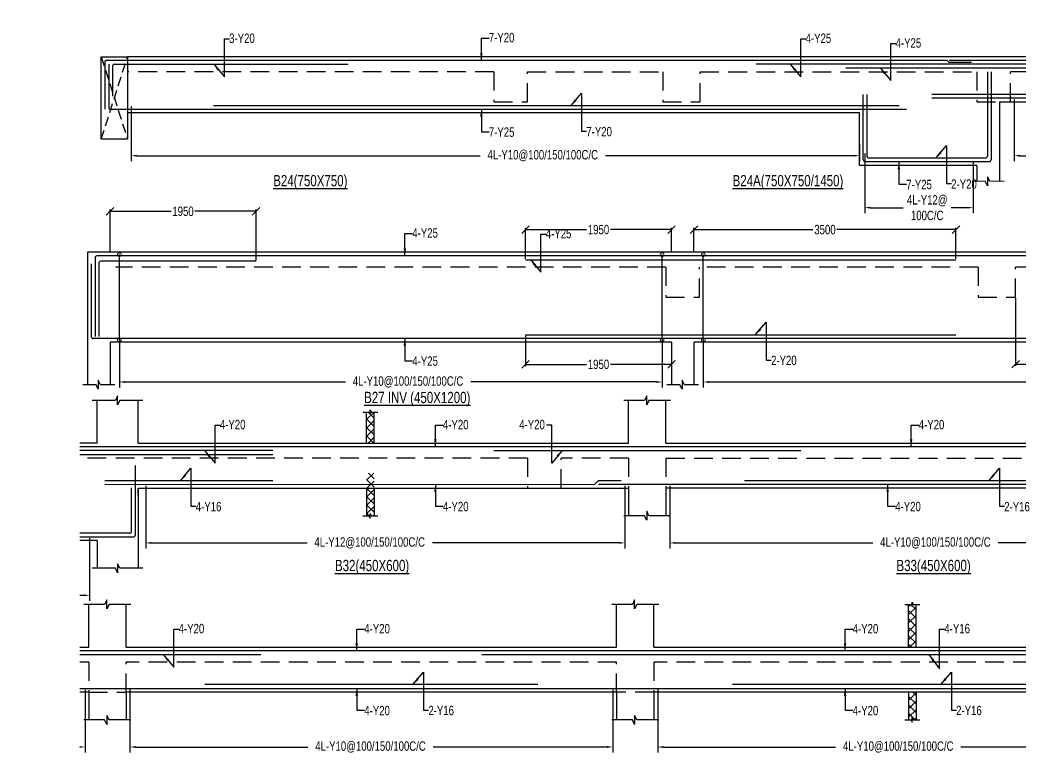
# Model space of a CAD drawing. Header units: millimetres. Extents: x 31347440 to 31744305, y -21457036 to -21063618.
# Drawn here: x 31643646 to 31657017, y -21137578 to -21127721 of the extents above; entities that cross this region are included whole.
import ezdxf

# ---------------------------------------------------------------- set-up
doc = ezdxf.new("R2010")
doc.units = ezdxf.units.MM
doc.header["$LTSCALE"] = 1000
doc.header["$MEASUREMENT"] = 0
doc.set_wipeout_variables(frame=1)
doc.header["$PDMODE"] = 3
for name, pattern in [('CONTINOUS', [0]), ('CONTINU', [0]), ('HIDDEN', [0.375, 0.25, -0.125])]:
    doc.linetypes.add(name, pattern=pattern)
for name, color, linetype in [('-S-ARROW', 253, 'Continuous'), ('-S-MISC', 8, 'Continuous'), ('-S-STIRUP', 11, 'Continuous'), ('-STR-BEAM', 7, 'CONTINU'), ('-STR-COLUMN', 5, 'HIDDEN'), ('-STR-REINF', 3, 'Continuous'), ('-STR-RF-DIM', 8, 'CONTINOUS'), ('-STR-TEXT', 6, 'Continuous'), ('S-BEAM', 7, 'Continuous'), ('S-COL HATCH', 9, 'Continuous'), ('SEC TEXT', 9, 'Continuous'), ('SLAB LINE', 254, 'HIDDEN')]:
    doc.layers.add(name, color=color, linetype=linetype)
doc.styles.add('BEAM-LS', font='romans.shx', dxfattribs={"width": 0.8})
doc.styles.add('SOBHA', font='swisscl.ttf')
doc.styles.add('sobha.sed', font='swisscl.ttf')
doc.dimstyles.new('S-50', dxfattribs={"dimscale": 50, "dimtxt": 2.5, "dimasz": 2, "dimexe": 0.5, "dimexo": 0.25, "dimgap": 0.25, "dimtad": 0, "dimdec": 0, "dimrnd": 0.0005, "dimzin": 0, "dimdsep": 46, "dimtxsty": 'sobha.sed', "dimblk": 'OBLIQUE', "dimcen": 0.09, "dimclrd": 8, "dimclre": 8, "dimclrt": 6, "dimadec": 0, "dimazin": 0, "dimtfac": 1, "dimtdec": 0, "dimtofl": 0, "dimtmove": 2, "dimatfit": 3, "dimfxl": 0.18, "dimtolj": 1, "dimtzin": 0, "dimlwd": -1, "dimlwe": -1, "dimarcsym": 0})
doc.dimstyles.new('S-DIM50', dxfattribs={"dimscale": 50, "dimtxt": 2.5, "dimasz": 1.5, "dimexe": 1.5, "dimexo": 1, "dimgap": 0.5, "dimtad": 0, "dimdec": 0, "dimzin": 0, "dimdsep": 46, "dimtxsty": 'SOBHA', "dimcen": 0.09, "dimclrd": 256, "dimclre": 256, "dimclrt": 6, "dimadec": 5, "dimazin": 0, "dimtfac": 1, "dimtdec": 0, "dimtofl": 0, "dimtmove": 0, "dimatfit": 3, "dimfxl": 0.18, "dimtolj": 1, "dimtzin": 0, "dimlwd": -1, "dimlwe": -1, "dimarcsym": 0})
doc.dimstyles.new('STIRUP', dxfattribs={"dimscale": 50, "dimtxt": 2.5, "dimasz": 2.2, "dimexe": 0, "dimexo": 0, "dimgap": 0.5, "dimtad": 0, "dimdec": 0, "dimzin": 0, "dimdsep": 46, "dimtxsty": 'BEAM-LS', "dimblk": 'DOTSMALL', "dimcen": 0.09, "dimclrd": 256, "dimclre": 256, "dimclrt": 256, "dimadec": 5, "dimazin": 0, "dimtfac": 1, "dimtdec": 0, "dimtofl": 0, "dimtmove": 0, "dimatfit": 3, "dimldrblk": 'DOTSMALL', "dimfxl": 0, "dimfxlon": 1, "dimtolj": 1, "dimtzin": 0, "dimlwd": -1, "dimlwe": -1, "dimarcsym": 0})

# ---------------------------------------------------------------- blocks, each defined once
blk = doc.blocks.new('*D408')
at = {"layer": '-STR-RF-DIM', "transparency": 16777216}
for p, q in [((31658042, -21134869), (31658042, -21135602)), ((31667771, -21135370), (31667771, -21135602)), ((31658117, -21135527), (31662703, -21135527)), ((31667696, -21135527), (31664376, -21135527))]:
    blk.add_line(p, q, dxfattribs=at)
for points in [[(31658117, -21135515), (31658117, -21135540), (31658042, -21135527)], [(31667696, -21135515), (31667696, -21135540), (31667771, -21135527)]]:
    blk.add_solid(points, dxfattribs=at)
at = {"layer": 'Defpoints', "color": 0, "transparency": 16777216}
for p in [(31658042, -21134869, 178587), (31667771, -21135370, 0), (31667771, -21135527)]:
    blk.add_point(p, dxfattribs=at)
at = {"layer": '-STR-RF-DIM', "color": 6, "transparency": 16777216, "insert": (31663540, -21135527), "char_height": 125, "attachment_point": 5, "style": 'SOBHA'}
blk.add_mtext('\\A1;4L-Y10@100/150/100C/C', dxfattribs=at)
blk = doc.blocks.new('*D409')
at = {"layer": '-STR-RF-DIM', "transparency": 16777216}
for p, q in [((31669839, -21134776), (31669839, -21135602)), ((31677014, -21134776), (31677014, -21135602)), ((31669914, -21135527), (31672529, -21135527)), ((31676939, -21135527), (31674203, -21135527))]:
    blk.add_line(p, q, dxfattribs=at)
for points in [[(31669914, -21135515), (31669914, -21135540), (31669839, -21135527)], [(31676939, -21135515), (31676939, -21135540), (31677014, -21135527)]]:
    blk.add_solid(points, dxfattribs=at)
at = {"layer": 'Defpoints', "color": 0, "transparency": 16777216}
for p in [(31669839, -21134776, 0), (31677014, -21134776, 0), (31677014, -21135527)]:
    blk.add_point(p, dxfattribs=at)
at = {"layer": '-STR-RF-DIM', "color": 6, "transparency": 16777216, "insert": (31673366, -21135527), "char_height": 125, "attachment_point": 5, "style": 'SOBHA'}
blk.add_mtext('\\A1;4L-Y12@100/150/100C/C', dxfattribs=at)
blk = doc.blocks.new('_OBLIQUE')
at = {"color": 0, "linetype": 'ByBlock'}
blk.add_line((-0.5, -0.5), (0.5, 0.5), dxfattribs=at)
blk = doc.blocks.new('*D430')
at = {"layer": '-STR-RF-DIM', "transparency": 16777216}
for p, q in [((31667840, -21135496), (31667840, -21136297)), ((31669289, -21135607), (31669289, -21136297)), ((31667915, -21136222), (31668353, -21136222)), ((31669214, -21136222), (31668996, -21136222))]:
    blk.add_line(p, q, dxfattribs=at)
for points in [[(31667915, -21136209), (31667915, -21136234), (31667840, -21136222)], [(31669214, -21136209), (31669214, -21136234), (31669289, -21136222)]]:
    blk.add_solid(points, dxfattribs=at)
at = {"layer": 'Defpoints', "color": 0, "transparency": 16777216}
for p in [(31667840, -21135496, 0), (31669289, -21135607, 0), (31669289, -21136222)]:
    blk.add_point(p, dxfattribs=at)
at = {"layer": '-STR-RF-DIM', "color": 6, "transparency": 16777216, "insert": (31668675, -21136222), "char_height": 125, "attachment_point": 5, "style": 'SOBHA'}
blk.add_mtext('\\A1;4L-Y12@\\P100C/C', dxfattribs=at)
blk = doc.blocks.new('*D452')
at = {"layer": '-STR-RF-DIM', "transparency": 16777216}
for p, q in [((31709133, -21128278), (31709133, -21129117)), ((31715533, -21128278), (31715533, -21129117)), ((31709208, -21129042), (31711288, -21129042)), ((31715458, -21129042), (31712962, -21129042))]:
    blk.add_line(p, q, dxfattribs=at)
for points in [[(31709208, -21129029), (31709208, -21129054), (31709133, -21129042)], [(31715458, -21129029), (31715458, -21129054), (31715533, -21129042)]]:
    blk.add_solid(points, dxfattribs=at)
at = {"layer": 'Defpoints', "color": 0, "transparency": 16777216}
for p in [(31709133, -21128278, 0), (31715533, -21128278, 0), (31715533, -21129042)]:
    blk.add_point(p, dxfattribs=at)
at = {"layer": '-STR-RF-DIM', "color": 6, "transparency": 16777216, "insert": (31712125, -21129042), "char_height": 125, "attachment_point": 5, "style": 'SOBHA'}
blk.add_mtext('\\A1;4L-Y12@100/150/100C/C', dxfattribs=at)
blk = doc.blocks.new('*D453')
at = {"layer": '-STR-RF-DIM', "transparency": 16777216}
for p, q in [((31716133, -21128278), (31716133, -21129117)), ((31722583, -21128278), (31722583, -21129117)), ((31716208, -21129042), (31718845, -21129042)), ((31722508, -21129042), (31720519, -21129042))]:
    blk.add_line(p, q, dxfattribs=at)
for points in [[(31716208, -21129029), (31716208, -21129054), (31716133, -21129042)], [(31722508, -21129029), (31722508, -21129054), (31722583, -21129042)]]:
    blk.add_solid(points, dxfattribs=at)
at = {"layer": 'Defpoints', "color": 0, "transparency": 16777216}
for p in [(31716133, -21128278, 0), (31722583, -21128278, 0), (31716133, -21129042)]:
    blk.add_point(p, dxfattribs=at)
at = {"layer": '-STR-RF-DIM', "color": 6, "transparency": 16777216, "insert": (31719682, -21129042), "char_height": 125, "attachment_point": 5, "style": 'SOBHA'}
blk.add_mtext('\\A1;4L-Y10@100/150/100C/C', dxfattribs=at)
blk = doc.blocks.new('*D456')
at = {"layer": '-STR-RF-DIM', "transparency": 16777216}
for p, q in [((31733234, -21128275), (31733234, -21129117)), ((31736183, -21128278), (31736183, -21129117)), ((31733309, -21129042), (31734193, -21129042)), ((31736108, -21129042), (31735223, -21129042))]:
    blk.add_line(p, q, dxfattribs=at)
for points in [[(31733309, -21129029), (31733309, -21129054), (31733234, -21129042)], [(31736108, -21129029), (31736108, -21129054), (31736183, -21129042)]]:
    blk.add_solid(points, dxfattribs=at)
at = {"layer": 'Defpoints', "color": 0, "transparency": 16777216}
for p in [(31733234, -21128275, 0), (31736183, -21128278, 0), (31736183, -21129042)]:
    blk.add_point(p, dxfattribs=at)
at = {"layer": '-STR-RF-DIM', "color": 6, "transparency": 16777216, "insert": (31734708, -21129042), "char_height": 125, "attachment_point": 5, "style": 'SOBHA'}
blk.add_mtext('\\A1;4L-Y8@100C/C', dxfattribs=at)
blk = doc.blocks.new('*D457')
at = {"layer": '-STR-RF-DIM', "transparency": 16777216}
for p, q in [((31736784, -21128275), (31736784, -21129117)), ((31743233, -21128278), (31743233, -21129117)), ((31736859, -21129042), (31739160, -21129042)), ((31743158, -21129042), (31740833, -21129042))]:
    blk.add_line(p, q, dxfattribs=at)
for points in [[(31736859, -21129029), (31736859, -21129054), (31736784, -21129042)], [(31743158, -21129029), (31743158, -21129054), (31743233, -21129042)]]:
    blk.add_solid(points, dxfattribs=at)
at = {"layer": 'Defpoints', "color": 0, "transparency": 16777216}
for p in [(31736784, -21128275, 0), (31743233, -21128278, 0), (31743233, -21129042)]:
    blk.add_point(p, dxfattribs=at)
at = {"layer": '-STR-RF-DIM', "color": 6, "transparency": 16777216, "insert": (31739997, -21129042), "char_height": 125, "attachment_point": 5, "style": 'SOBHA'}
blk.add_mtext('\\A1;4L-Y10@100/150/100C/C', dxfattribs=at)
blk = doc.blocks.new('*D458')
at = {"layer": '-STR-RF-DIM', "transparency": 16777216}
for p, q in [((31743834, -21128275), (31743834, -21129117)), ((31750283, -21128278), (31750283, -21129117)), ((31743909, -21129042), (31746210, -21129042)), ((31750208, -21129042), (31747883, -21129042))]:
    blk.add_line(p, q, dxfattribs=at)
for points in [[(31743909, -21129029), (31743909, -21129054), (31743834, -21129042)], [(31750208, -21129029), (31750208, -21129054), (31750283, -21129042)]]:
    blk.add_solid(points, dxfattribs=at)
at = {"layer": 'Defpoints', "color": 0, "transparency": 16777216}
for p in [(31743834, -21128275, 0), (31750283, -21128278, 0), (31750283, -21129042)]:
    blk.add_point(p, dxfattribs=at)
at = {"layer": '-STR-RF-DIM', "color": 6, "transparency": 16777216, "insert": (31747047, -21129042), "char_height": 125, "attachment_point": 5, "style": 'SOBHA'}
blk.add_mtext('\\A1;4L-Y10@100/150/100C/C', dxfattribs=at)
blk = doc.blocks.new('*D460')
at = {"layer": '-STR-RF-DIM', "transparency": 16777216}
for p, q in [((31703633, -21128978), (31703633, -21129817)), ((31708383, -21128978), (31708383, -21129817)), ((31703708, -21129742), (31705751, -21129742)), ((31708308, -21129742), (31707424, -21129742))]:
    blk.add_line(p, q, dxfattribs=at)
for points in [[(31703708, -21129729), (31703708, -21129754), (31703633, -21129742)], [(31708308, -21129729), (31708308, -21129754), (31708383, -21129742)]]:
    blk.add_solid(points, dxfattribs=at)
at = {"layer": 'Defpoints', "color": 0, "transparency": 16777216}
for p in [(31703633, -21128978, 0), (31708383, -21128978), (31703633, -21129742)]:
    blk.add_point(p, dxfattribs=at)
at = {"layer": '-STR-RF-DIM', "color": 6, "transparency": 16777216, "insert": (31706587, -21129742), "char_height": 125, "attachment_point": 5, "style": 'SOBHA'}
blk.add_mtext('\\A1;4L-Y12@100/125/100C/C', dxfattribs=at)
blk = doc.blocks.new('*D392')
at = {"layer": '-STR-RF-DIM', "transparency": 16777216}
for p, q in [((31644973, -21131992), (31644973, -21132631)), ((31652223, -21131992), (31652223, -21132631)), ((31645048, -21132556), (31647992, -21132556)), ((31652148, -21132556), (31649666, -21132556))]:
    blk.add_line(p, q, dxfattribs=at)
for points in [[(31645048, -21132544), (31645048, -21132569), (31644973, -21132556)], [(31652148, -21132544), (31652148, -21132569), (31652223, -21132556)]]:
    blk.add_solid(points, dxfattribs=at)
at = {"layer": 'Defpoints', "color": 0, "transparency": 16777216}
for p in [(31644973, -21131992, 0), (31652223, -21131992, 0), (31652223, -21132556)]:
    blk.add_point(p, dxfattribs=at)
at = {"layer": '-STR-RF-DIM', "color": 6, "transparency": 16777216, "insert": (31648829, -21132556), "char_height": 125, "attachment_point": 5, "style": 'SOBHA'}
blk.add_mtext('\\A1;4L-Y10@100/150/100C/C', dxfattribs=at)
blk = doc.blocks.new('*D393')
at = {"layer": '-STR-RF-DIM', "transparency": 16777216}
for p, q in [((31652773, -21131992), (31652773, -21132631)), ((31663490, -21132022), (31663490, -21132631)), ((31652848, -21132556), (31659475, -21132556)), ((31663415, -21132556), (31661149, -21132556))]:
    blk.add_line(p, q, dxfattribs=at)
for points in [[(31652848, -21132544), (31652848, -21132569), (31652773, -21132556)], [(31663415, -21132544), (31663415, -21132569), (31663490, -21132556)]]:
    blk.add_solid(points, dxfattribs=at)
at = {"layer": 'Defpoints', "color": 0, "transparency": 16777216}
for p in [(31652773, -21131992, 0), (31663490, -21132022, 0), (31652773, -21132556)]:
    blk.add_point(p, dxfattribs=at)
at = {"layer": '-STR-RF-DIM', "color": 6, "transparency": 16777216, "insert": (31660312, -21132556), "char_height": 125, "attachment_point": 5, "style": 'SOBHA'}
blk.add_mtext('\\A1;4L-Y10@100/150/100C/C', dxfattribs=at)
blk = doc.blocks.new('_DotSmall')
at = {"color": 0, "linetype": 'ByBlock', "const_width": 0.5}
blk.add_lwpolyline([(-0.0625, 0, 1), (0.0625, 0, 1)], format="xyb", close=True, dxfattribs=at)
blk = doc.blocks.new('*D394')
at = {"layer": '-S-STIRUP', "ltscale": 100, "transparency": 16777216}
blk.add_line((31644973, -21131992), (31644973, -21130855), dxfattribs=at)
at = {"layer": 'Defpoints', "color": 0, "linetype": 'CONTINU', "ltscale": 100, "transparency": 16777216}
for p in [(31644973, -21130855), (31644973, -21130855), (31644973, -21131992)]:
    blk.add_point(p, dxfattribs=at)
at = {"layer": '-S-STIRUP', "linetype": 'CONTINU', "ltscale": 100, "transparency": 16777216, "xscale": 100, "yscale": 100, "zscale": 100}
for p, rotation in [((31644973, -21130855), 90), ((31644973, -21131992), 270)]:
    blk.add_blockref('_DotSmall', p, dxfattribs=dict(at, rotation=rotation))
blk = doc.blocks.new('*D395')
at = {"layer": '-S-STIRUP', "ltscale": 100, "transparency": 16777216}
blk.add_line((31652223, -21131992), (31652223, -21130855), dxfattribs=at)
at = {"layer": 'Defpoints', "color": 0, "linetype": 'CONTINU', "ltscale": 100, "transparency": 16777216}
for p in [(31652223, -21130855), (31652223, -21130855), (31652223, -21131992)]:
    blk.add_point(p, dxfattribs=at)
at = {"layer": '-S-STIRUP', "linetype": 'CONTINU', "ltscale": 100, "transparency": 16777216, "xscale": 100, "yscale": 100, "zscale": 100}
for p, rotation in [((31652223, -21130855), 90), ((31652223, -21131992), 270)]:
    blk.add_blockref('_DotSmall', p, dxfattribs=dict(at, rotation=rotation))
blk = doc.blocks.new('*D396')
at = {"layer": '-S-STIRUP', "ltscale": 100, "transparency": 16777216}
blk.add_line((31652773, -21131992), (31652773, -21130855), dxfattribs=at)
at = {"layer": 'Defpoints', "color": 0, "linetype": 'CONTINU', "ltscale": 100, "transparency": 16777216}
for p in [(31652773, -21130855), (31652773, -21130855), (31652773, -21131992)]:
    blk.add_point(p, dxfattribs=at)
at = {"layer": '-S-STIRUP', "linetype": 'CONTINU', "ltscale": 100, "transparency": 16777216, "xscale": 100, "yscale": 100, "zscale": 100}
for p, rotation in [((31652773, -21130855), 90), ((31652773, -21131992), 270)]:
    blk.add_blockref('_DotSmall', p, dxfattribs=dict(at, rotation=rotation))
blk = doc.blocks.new('*D398')
at = {"color": 8, "transparency": 16777216}
for p, q in [((31644848, -21130810), (31644848, -21130251)), ((31646798, -21130930), (31646798, -21130251)), ((31644848, -21130276), (31645664, -21130276)), ((31646798, -21130276), (31645983, -21130276))]:
    blk.add_line(p, q, dxfattribs=at)
at = {"layer": 'Defpoints', "color": 0, "transparency": 16777216}
for p in [(31644848, -21130276), (31644848, -21130822), (31646798, -21130942, 0)]:
    blk.add_point(p, dxfattribs=at)
at = {"color": 8, "transparency": 16777216, "xscale": 100, "yscale": 100, "zscale": 100, "rotation": 180}
blk.add_blockref('_OBLIQUE', (31644848, -21130276), dxfattribs=at)
at = {"color": 8, "transparency": 16777216, "xscale": 100, "yscale": 100, "zscale": 100}
blk.add_blockref('_OBLIQUE', (31646798, -21130276), dxfattribs=at)
at = {"color": 6, "transparency": 16777216, "insert": (31645823, -21130276), "char_height": 125, "attachment_point": 5, "style": 'sobha.sed'}
blk.add_mtext('\\A1;1950', dxfattribs=at)
blk = doc.blocks.new('*D399')
at = {"color": 8, "transparency": 16777216}
for p, q in [((31650398, -21130910), (31650398, -21130496)), ((31650398, -21130521), (31651214, -21130521)), ((31652348, -21130521), (31651533, -21130521)), ((31652348, -21130810), (31652348, -21130496))]:
    blk.add_line(p, q, dxfattribs=at)
at = {"layer": 'Defpoints', "color": 0, "transparency": 16777216}
for p in [(31652348, -21130521), (31650398, -21130922, 0), (31652348, -21130822)]:
    blk.add_point(p, dxfattribs=at)
at = {"color": 8, "transparency": 16777216, "xscale": 100, "yscale": 100, "zscale": 100, "rotation": 180}
blk.add_blockref('_OBLIQUE', (31650398, -21130521), dxfattribs=at)
at = {"color": 8, "transparency": 16777216, "xscale": 100, "yscale": 100, "zscale": 100}
blk.add_blockref('_OBLIQUE', (31652348, -21130521), dxfattribs=at)
at = {"color": 6, "transparency": 16777216, "insert": (31651373, -21130521), "char_height": 125, "attachment_point": 5, "style": 'sobha.sed'}
blk.add_mtext('\\A1;1950', dxfattribs=at)
blk = doc.blocks.new('*D400')
at = {"color": 8, "transparency": 16777216}
for p, q in [((31652648, -21130810), (31652648, -21130496)), ((31652648, -21130521), (31654237, -21130521)), ((31656148, -21130521), (31654559, -21130521)), ((31656148, -21130910), (31656148, -21130496))]:
    blk.add_line(p, q, dxfattribs=at)
at = {"layer": 'Defpoints', "color": 0, "transparency": 16777216}
for p in [(31652648, -21130521), (31652648, -21130822), (31656148, -21130922, 0)]:
    blk.add_point(p, dxfattribs=at)
at = {"color": 8, "transparency": 16777216, "xscale": 100, "yscale": 100, "zscale": 100, "rotation": 180}
blk.add_blockref('_OBLIQUE', (31652648, -21130521), dxfattribs=at)
at = {"color": 8, "transparency": 16777216, "xscale": 100, "yscale": 100, "zscale": 100}
blk.add_blockref('_OBLIQUE', (31656148, -21130521), dxfattribs=at)
at = {"color": 6, "transparency": 16777216, "insert": (31654398, -21130521), "char_height": 125, "attachment_point": 5, "style": 'sobha.sed'}
blk.add_mtext('\\A1;3500', dxfattribs=at)
blk = doc.blocks.new('*D402')
at = {"color": 8, "transparency": 16777216}
for p, q in [((31656945, -21131435), (31656945, -21132342)), ((31657945, -21131937), (31657945, -21132342)), ((31656945, -21132317), (31657286, -21132317)), ((31657945, -21132317), (31657605, -21132317))]:
    blk.add_line(p, q, dxfattribs=at)
at = {"layer": 'Defpoints', "color": 0, "transparency": 16777216}
for p in [(31656945, -21131422, 0), (31657945, -21131925, 0), (31657945, -21132317)]:
    blk.add_point(p, dxfattribs=at)
at = {"color": 8, "transparency": 16777216, "xscale": 100, "yscale": 100, "zscale": 100, "rotation": 180}
blk.add_blockref('_OBLIQUE', (31656945, -21132317), dxfattribs=at)
at = {"color": 8, "transparency": 16777216, "xscale": 100, "yscale": 100, "zscale": 100}
blk.add_blockref('_OBLIQUE', (31657945, -21132317), dxfattribs=at)
at = {"color": 6, "transparency": 16777216, "insert": (31657445, -21132317), "char_height": 125, "attachment_point": 5, "style": 'sobha.sed'}
blk.add_mtext('\\A1;1000', dxfattribs=at)
blk = doc.blocks.new('*D401')
at = {"color": 8, "transparency": 16777216}
for p, q in [((31650398, -21131937), (31650398, -21132346)), ((31652348, -21132037), (31652348, -21132346)), ((31650398, -21132321), (31651214, -21132321)), ((31652348, -21132321), (31651533, -21132321))]:
    blk.add_line(p, q, dxfattribs=at)
at = {"layer": 'Defpoints', "color": 0, "transparency": 16777216}
for p in [(31650398, -21131925, 0), (31652348, -21132025), (31652348, -21132321)]:
    blk.add_point(p, dxfattribs=at)
at = {"color": 8, "transparency": 16777216, "xscale": 100, "yscale": 100, "zscale": 100, "rotation": 180}
blk.add_blockref('_OBLIQUE', (31650398, -21132321), dxfattribs=at)
at = {"color": 8, "transparency": 16777216, "xscale": 100, "yscale": 100, "zscale": 100}
blk.add_blockref('_OBLIQUE', (31652348, -21132321), dxfattribs=at)
at = {"color": 6, "transparency": 16777216, "insert": (31651373, -21132321), "char_height": 125, "attachment_point": 5, "style": 'sobha.sed'}
blk.add_mtext('\\A1;1950', dxfattribs=at)
blk = doc.blocks.new('BEAM')
at = {"layer": '-S-MISC', "linetype": 'ByBlock', "ltscale": 1000, "elevation": 0}
blk.add_lwpolyline([(31669701.4, -21135869.9), (31669511.2, -21135869.5), (31669481.3, -21135809.8), (31669481.3, -21135930), (31669451.5, -21135869.5), (31669274.5, -21135869.9)], dxfattribs=at)
at = {"layer": '-STR-BEAM'}
for p, q in [((31686638.8, -21134206.6, 0), (31657991.8, -21134206.6, 0)), ((31669638.8, -21134806.6, 0), (31677138.8, -21134806.6, 0)), ((31667770.8, -21134956.6, 0), (31657991.8, -21134956.6, 0)), ((31667770.8, -21135656.6, 0), (31667770.8, -21134956.6, 0)), ((31669338.8, -21135656.6, 0), (31667770.8, -21135656.6, 0))]:
    blk.add_line(p, q, dxfattribs=at)
at = {"layer": '-STR-BEAM', "elevation": 0}
blk.add_lwpolyline([(31657641.8, -21134206.6), (31657991.8, -21134206.6), (31657991.8, -21135306.6), (31657641.8, -21135306.6)], close=True, dxfattribs=at)
at = {"layer": '-STR-COLUMN', "linetype": 'Continuous', "ltscale": 10}
for p, q in [((31669638.8, -21134806.6, 0), (31669638.8, -21135869.9, 0)), ((31669338.8, -21135656.6, 0), (31669338.8, -21135869.9, 0))]:
    blk.add_line(p, q, dxfattribs=at)
at = {"layer": '-STR-REINF', "ltscale": 10}
for p, q in [((31657691.7, -21134271.6, 0), (31657691.7, -21134907.2, 0)), ((31668942.4, -21134256.6, 0), (31657706.7, -21134256.6, 0)), ((31668967.4, -21134281.6, 0), (31668942.4, -21134256.6, 0)), ((31677810.3, -21134256.6, 0), (31668967.4, -21134256.6, 0)), ((31657741.7, -21134306.6, 0), (31657741.7, -21134891.6, 0)), ((31657791.8, -21134331.6, 0), (31657791.8, -21134731.6, 0)), ((31657816.8, -21134306.6, 0), (31660941.8, -21134306.6, 0)), ((31671588.8, -21134306.6, 0), (31666388.8, -21134306.6, 0)), ((31670838.8, -21134356.6, 0), (31667588.8, -21134356.6, 0)), ((31669267.4, -21134281.6, 0), (31668967.4, -21134281.6, 0)), ((31669478.8, -21134406.6, 0), (31669478.8, -21135531.6, 0)), ((31669528.8, -21134406.6, 0), (31669528.8, -21135581.6, 0)), ((31667821.2, -21135581.6, 0), (31667821.2, -21134708.6, 0)), ((31667871.2, -21135531.6, 0), (31667871.2, -21134708.6, 0)), ((31668738.8, -21134706.6, 0), (31677257, -21134706.6, 0)), ((31668738.8, -21134756.6, 0), (31686513.8, -21134756.6, 0)), ((31657756.7, -21134906.6, 0), (31668399.4, -21134906.6, 0)), ((31659141.8, -21134856.6, 0), (31668301.1, -21134856.6, 0)), ((31667846.2, -21135606.6, 0), (31669503.8, -21135606.6, 0)), ((31667896.2, -21135556.6, 0), (31669453.8, -21135556.6, 0))]:
    blk.add_line(p, q, dxfattribs=at)
for centre, radius, start, end in [((31657706.7, -21134271.6, 0), 15, 90, 180), ((31657816.8, -21134331.6, 0), 25, 90, 180), ((31657756.7, -21134891.6, 0), 15, 180, 270), ((31667846.2, -21135581.6, 0), 25, 180, 270), ((31667896.2, -21135531.6, 0), 25, 180, 270), ((31669503.8, -21135581.6, 0), 25, 270, 0)]:
    blk.add_arc(centre, radius, start, end, dxfattribs=at)
at = {"layer": '-STR-REINF', "ltscale": 10, "extrusion": (-3.67875e-09, -4.44578e-09, 1)}
blk.add_arc((31669453.8, -21135531.6, 0), 25, 270, 0, dxfattribs=at)
at = {"layer": 'S-BEAM', "linetype": 'HIDDEN', "ltscale": 0.5}
for p, q in [((31657641.8, -21135306.6, 0), (31657991.8, -21134206.6, 0)), ((31657641.8, -21134206.6, 0), (31657991.8, -21135306.6, 0))]:
    blk.add_line(p, q, dxfattribs=at)
at = {"layer": 'SLAB LINE', "color": 8, "linetype": 'HIDDEN'}
for p, q in [((31662886.9, -21134406.6, 0), (31657991.8, -21134406.6, 0)), ((31657991.8, -21134406.6, 0), (31657991.8, -21134956.6, 0)), ((31663336.9, -21134406.6, 0), (31665143.4, -21134406.6, 0)), ((31665643.4, -21134406.6, 0), (31669338.8, -21134406.6, 0))]:
    blk.add_line(p, q, dxfattribs=at)
at = {"layer": 'SLAB LINE', "color": 8, "linetype": 'HIDDEN', "elevation": 0}
for points in [[(31662886.9, -21134406.6), (31662886.9, -21134806.6), (31663336.9, -21134806.6), (31663336.9, -21134406.6)], [(31665143.4, -21134406.6), (31665143.4, -21134806.6), (31665643.4, -21134806.6), (31665643.4, -21134406.6)], [(31669338.8, -21134406.6), (31669338.8, -21134806.6), (31669788.8, -21134806.6), (31669788.8, -21134406.6)], [(31675253.2, -21134406.6), (31669788.8, -21134406.6)]]:
    blk.add_lwpolyline(points, dxfattribs=at)
at = {"layer": '-STR-TEXT', "color": 6, "style": 'SOBHA'}
for s, p in [('3-Y20', (31659350.5, -21134020.7, 0)), ('7-Y20', (31662819.4, -21134011.7, 0)), ('4-Y25', (31667051, -21134020.7, 0)), ('4-Y25', (31668253, -21134083.4, 0)), ('7-Y25', (31662819.4, -21135274.7, 0)), ('7-Y20', (31664121.5, -21135268.1, 0)), ('7-Y25', (31668395.8, -21135974.7, 0)), ('2-Y20', (31668995.7, -21135968.1, 0))]:
    blk.add_text(s, height=125, dxfattribs=at).set_placement(p)
at = {"layer": 'SEC TEXT', "color": 4, "linetype": 'ByBlock', "style": 'sobha.sed'}
for s, p in [('%%UB24(750X750)', (31659939.1, -21135935.5, 0)), ('%%UB24A(750X750/1450)', (31666075.6, -21135935.5, 0))]:
    blk.add_text(s, height=150, rotation=359.98928, dxfattribs=at).set_placement(p)
at = {"layer": '-STR-RF-DIM'}
for base, p1, p2, text, picture, middle in [((31677014.3, -21135527.5, 0), (31669838.8, -21134776.3, 0), (31677014.3, -21134776.3, 0), '4L-Y12@100/150/100C/C', '*D409', (31673365.8, -21135527.5, 0)), ((31667770.8, -21135527.5, 0), (31658041.6, -21134869.3, 178586.6), (31667770.8, -21135369.9, 0), '4L-Y10@100/150/100C/C', '*D408', (31663539.5, -21135527.5, 0)), ((31669288.8, -21136221.8, 0), (31667839.6, -21135495.9, 0), (31669288.8, -21135606.6, 0), '4L-Y12@\\P100C/C', '*D430', (31668674.8, -21136221.8, 0))]:
    dim = blk.add_linear_dim(base=base, p1=p1, p2=p2, text=text, dimstyle='S-DIM50', override={"dimscale": 1, "dimtxt": 125, "dimasz": 75, "dimexe": 75, "dimexo": 0, "dimgap": 25, "dimsah": 1, "dimcen": 4.5, "dimfxl": 75}, dxfattribs=at)
    dim.commit()
    dim.dimension.update_dxf_attribs({"geometry": picture, "text_midpoint": middle, "dimtype": 128})
at = {"layer": '-S-ARROW'}
for points, override in [([(31659144.1, -21134305.5, 0), (31659286.4, -21134472.7, 0), (31659286.4, -21133965.5, 0), (31659353.8, -21133965.5, 0)], {"dimgap": 0.1}), ([(31662719.3, -21134256.6, 0), (31662719.3, -21133956.6, 0), (31662822.8, -21133956.6, 0)], {"dimasz": 2, "dimgap": 0.1, "dimtad": 0}), ([(31666844.7, -21134305.5, 0), (31666986.9, -21134472.7, 0), (31666986.9, -21133965.5, 0), (31667054.3, -21133965.5, 0)], {"dimgap": 0.1}), ([(31668046.7, -21134355.5, 0), (31668188.9, -21134522.7, 0), (31668188.9, -21134028.3, 0), (31668256.3, -21134028.3, 0)], {"dimgap": 0.1}), ([(31663915.2, -21134860.3, 0), (31664057.4, -21134693.1, 0), (31664057.4, -21135200.3, 0), (31664124.8, -21135200.3, 0)], {"dimgap": 0.1}), ([(31662719.3, -21134907.4, 0), (31662719.3, -21135207.4, 0), (31662822.8, -21135207.4, 0)], {"dimasz": 2, "dimgap": 0.1, "dimtad": 0}), ([(31668789.3, -21135560.3, 0), (31668931.6, -21135393.1, 0), (31668931.6, -21135900.3, 0), (31668999, -21135900.3, 0)], {"dimgap": 0.1}), ([(31668295.7, -21135607.4, 0), (31668295.7, -21135907.4, 0), (31668399.1, -21135907.4, 0)], {"dimasz": 2, "dimgap": 0.1, "dimtad": 0})]:
    blk.add_leader(points, dimstyle='S-50', override=override, dxfattribs=at)
blk = doc.blocks.new('bb')
at = {"layer": 'S-COL HATCH'}
h = blk.add_hatch(dxfattribs=at)
h.set_pattern_fill('ANSI37', color=252, scale=25)
h.set_pattern_definition([(45, (31666375.05, -21351555.004), (-56.1266, 56.1266), []), (135, (31666375.05, -21351555.004), (-56.1266, -56.1266), [])])
h.paths.add_polyline_path([(31747185.5, -21127708.4), (31747185.5, -21127137.5), (31747285.5, -21127137.5), (31747285.5, -21127708.4)])
h = blk.add_hatch(dxfattribs=at)
h.set_pattern_fill('ANSI37', color=252, scale=25)
h.set_pattern_definition([(45, (31631272.42, -21351555.004), (-56.1266, 56.1266), []), (135, (31631272.42, -21351555.004), (-56.1266, -56.1266), [])])
h.paths.add_polyline_path([(31712115.3, -21127292.8), (31712082.9, -21127292.8), (31712082.9, -21127708.4), (31712182.9, -21127708.4), (31712182.9, -21127292.8), (31712145.2, -21127292.8), (31712130.3, -21127262.6), (31712130.3, -21127322.7)])
h = blk.add_hatch(dxfattribs=at)
h.set_pattern_fill('ANSI37', color=252, scale=25)
h.set_pattern_definition([(45, (31631272.42, -21351355.004), (-56.1266, 56.1266), []), (135, (31631272.42, -21351355.004), (-56.1266, -56.1266), [])])
h.paths.add_polyline_path([(31712082.9, -21128108.4), (31712082.9, -21128679.3), (31712182.9, -21128679.3), (31712182.9, -21128108.4)])
h = blk.add_hatch(dxfattribs=at)
h.set_pattern_fill('ANSI37', color=252, scale=25)
h.set_pattern_definition([(45, (31666375.05, -21351355.004), (-56.1266, 56.1266), []), (135, (31666375.05, -21351355.004), (-56.1266, -56.1266), [])])
edge = h.paths.add_edge_path()
edge.add_line((31747185.5, -21128108.4), (31747185.5, -21128679.3))
edge.add_line((31747185.5, -21128679.3), (31747285.5, -21128679.3))
edge.add_line((31747285.5, -21128679.3), (31747285.5, -21128308.4))
edge.add_line((31747285.5, -21128308.4), (31747185.5, -21128308.4))
at = {"layer": '-S-MISC', "linetype": 'ByBlock', "ltscale": 1000, "elevation": 0}
for points in [[(31709095.9, -21127137.5), (31708788.2, -21127137.9), (31708758.3, -21127197.5), (31708758.3, -21127077.4), (31708728.4, -21127137.9), (31708418.9, -21127137.5)], [(31716145.4, -21127137.5), (31715855.1, -21127137.9), (31715825.3, -21127197.6), (31715825.3, -21127077.4), (31715795.4, -21127137.9), (31715518.4, -21127137.5)], [(31736796.2, -21127137.5), (31736505.1, -21127137.9), (31736475.3, -21127197.6), (31736475.3, -21127077.4), (31736445.4, -21127137.9), (31736168.4, -21127137.5)], [(31743846.2, -21127137.5), (31743555.1, -21127137.9), (31743525.3, -21127197.6), (31743525.3, -21127077.4), (31743495.4, -21127137.9), (31743218.4, -21127137.5)], [(31747133.9, -21127137.3), (31747218, -21127137.3), (31747232.9, -21127167.1), (31747232.9, -21127107), (31747247.8, -21127137.3), (31747335.5, -21127137.3)], [(31712031.2, -21127292.8), (31712115.3, -21127292.8), (31712130.3, -21127322.7), (31712130.3, -21127262.6), (31712145.2, -21127292.8), (31712232.9, -21127292.8)], [(31712031.2, -21128679.1), (31712115.3, -21128679.1), (31712130.3, -21128708.9), (31712130.3, -21128648.8), (31712145.2, -21128679.1), (31712232.9, -21128679.1)], [(31716145.4, -21128679.3), (31715855.1, -21128678.9), (31715825.3, -21128619.2), (31715825.3, -21128739.4), (31715795.4, -21128678.9), (31715518.4, -21128679.3)], [(31736796.2, -21128679.3), (31736505.1, -21128678.9), (31736475.3, -21128619.2), (31736475.3, -21128739.4), (31736445.4, -21128678.9), (31736168.4, -21128679.3)], [(31743846.2, -21128679.3), (31743555.1, -21128678.9), (31743525.3, -21128619.2), (31743525.3, -21128739.4), (31743495.4, -21128678.9), (31743218.4, -21128679.3)], [(31747133.9, -21128679.1), (31747218, -21128679.1), (31747232.9, -21128708.9), (31747232.9, -21128648.8), (31747247.8, -21128679.1), (31747335.5, -21128679.1)], [(31709095.4, -21129379.3), (31708787.6, -21129378.9), (31708757.8, -21129319.2), (31708757.8, -21129439.4), (31708727.9, -21129378.9), (31708418.4, -21129379.3)]]:
    blk.add_lwpolyline(points, dxfattribs=at)
at = {"layer": '-STR-BEAM'}
for p, q in [((31708482.8, -21127708.4, 0), (31703132.8, -21127708.4, -199043.3)), ((31709032.8, -21127708.4, 0), (31715582.8, -21127708.4, 0)), ((31716082.8, -21127708.4, 0), (31722632.8, -21127708.4, 0)), ((31733183.6, -21127708.4, 0), (31736232.8, -21127708.4, 0)), ((31736733.6, -21127708.4, 0), (31743282.8, -21127708.4, 0)), ((31743783.6, -21127708.4, 0), (31750332.8, -21127708.4, 0)), ((31709032.8, -21128308.4, 0), (31715582.8, -21128308.4, 0)), ((31722632.8, -21128308.4, 0), (31716082.8, -21128308.4, 0)), ((31736232.8, -21128308.4, 0), (31733183.6, -21128308.4, 0)), ((31743282.8, -21128308.4, 0), (31736733.6, -21128308.4, 0)), ((31750332.8, -21128308.4, 0), (31743783.6, -21128308.4, 0)), ((31708482.8, -21129008.4, 0), (31703682.6, -21129008.4, -178586.6))]:
    blk.add_line(p, q, dxfattribs=at)
at = {"layer": '-STR-COLUMN', "linetype": 'Continuous', "ltscale": 10}
for p, q in [((31708482.8, -21127708.4, 0), (31708482.8, -21127137.6, 0)), ((31709032.8, -21127708.4, 0), (31709032.8, -21127137.6, 0)), ((31715582.8, -21127708.4, 0), (31715582.8, -21127137.5, 0)), ((31716082.8, -21127708.4, 0), (31716082.8, -21127137.5, 0)), ((31736232.8, -21127708.4, 0), (31736232.8, -21127137.5, 0)), ((31736733.6, -21127708.4, 0), (31736733.6, -21127137.5, 0)), ((31743282.8, -21127708.4, 0), (31743282.8, -21127137.5, 0)), ((31743783.6, -21127708.4, 0), (31743783.6, -21127137.5, 0)), ((31747185.5, -21127708.4, 0), (31747185.5, -21127137.5, 0)), ((31747285.5, -21127708.4, 0), (31747285.5, -21127137.5, 0)), ((31712082.9, -21127708.4, 0), (31712082.9, -21127293.1, 0)), ((31712182.9, -21127708.4, 0), (31712182.9, -21127293.1, 0)), ((31709032.8, -21128308.4, 0), (31709032.8, -21129379.2, 0)), ((31709032.8, -21128408.4, 0), (31709032.8, -21128308.4, 0)), ((31712082.9, -21128308.4, 0), (31712082.9, -21128679.3, 0)), ((31712182.9, -21128308.4, 0), (31712182.9, -21128679.3, 0)), ((31715582.8, -21128308.4, 0), (31715582.8, -21128679.3, 0)), ((31716082.8, -21128308.4, 0), (31716082.8, -21128679.3, 0)), ((31736232.8, -21128308.4, 0), (31736232.8, -21128679.3, 0)), ((31736733.6, -21128308.4, 0), (31736733.6, -21128679.3, 0)), ((31743282.8, -21128308.4, 0), (31743282.8, -21128679.3, 0)), ((31743783.6, -21128308.4, 0), (31743783.6, -21128679.3, 0)), ((31747185.5, -21128308.4, 0), (31747185.5, -21128679.3, 0)), ((31747285.5, -21128308.4, 0), (31747285.5, -21128679.3, 0)), ((31708482.8, -21129008.4, 0), (31708482.8, -21129379.3, 0))]:
    blk.add_line(p, q, dxfattribs=at)
at = {"layer": '-STR-REINF', "ltscale": 10}
for p, q in [((31756158.8, -21127758.4, 0.1), (31703207.7, -21127758.4, 0)), ((31710832.8, -21127808.4, 0), (31703252.4, -21127808.4, 0)), ((31713782.8, -21127808.4, 0), (31717882.8, -21127808.4, 0)), ((31735332.6, -21127808.4, 0), (31738533.6, -21127808.4, 0)), ((31741484.5, -21127808.4, 0), (31752232.8, -21127808.4, 0)), ((31710832.8, -21127865.6, 0), (31707132.8, -21127865.6, 0)), ((31708995.9, -21128935.2, 0), (31708995.9, -21128008.3, 0)), ((31710832.8, -21128211.1, 0), (31708588.5, -21128211.1, 0)), ((31715182.5, -21128208.7, 0), (31715132.8, -21128258.4, 0)), ((31715182.5, -21128208.7, 0), (31715482, -21128208.7, 0)), ((31721582.8, -21128211.1, 0), (31717132.8, -21128211.1, 0)), ((31742232.4, -21128208.4, 0), (31737783.6, -21128208.4, 0)), ((31749282.4, -21128208.4, 0), (31744833.6, -21128208.4, 0)), ((31708588.2, -21128260.2, 0), (31715132.8, -21128258.4, 0)), ((31708944.5, -21128886.1, 0), (31708944.5, -21128303.8, 0)), ((31715182.5, -21128258.4, 0), (31726983.1, -21128258.4, 0)), ((31727032.8, -21128258.4, 0), (31756108.8, -21128258.4, 0)), ((31708919.5, -21128911.1, 0), (31707132.8, -21128911.1, 0)), ((31698407.8, -21128963.1, 0), (31708970.9, -21128960.2, 0))]:
    blk.add_line(p, q, dxfattribs=at)
for centre, start in [((31708919.5, -21128886.1, 0), 270), ((31708970.9, -21128935.2, 0), 270.0159)]:
    blk.add_arc(centre, 25, start, 0, dxfattribs=at)
at = {"layer": 'SLAB LINE', "color": 8, "linetype": 'HIDDEN'}
for p, q in [((31715582.8, -21127908.4, 0), (31715582.8, -21128308.4, 0)), ((31716082.8, -21127908.4, 0), (31716082.8, -21128308.4, 0)), ((31716082.8, -21127908.4, 0), (31722632.8, -21127908.4, 0)), ((31736232.8, -21127908.4, 0), (31733183.6, -21127908.4, 0)), ((31743282.8, -21127908.4, 0), (31736732.8, -21127908.4, 0)), ((31750332.8, -21127908.4, 0), (31743783.6, -21127908.4, 0))]:
    blk.add_line(p, q, dxfattribs=at)
at = {"layer": 'SLAB LINE', "color": 8, "linetype": 'HIDDEN', "elevation": 0}
for points in [[(31714231.9, -21127908.4), (31703582.8, -21127908.4)], [(31714231.9, -21127908.4), (31714231.9, -21128308.4), (31714681.9, -21128308.4), (31714681.9, -21127908.4)], [(31715582.8, -21127908.4), (31714681.9, -21127908.4)], [(31736232.8, -21127908.4), (31736232.8, -21128308.4), (31736733.6, -21128308.4), (31736733.6, -21127908.4)], [(31743783.6, -21127908.4), (31743783.6, -21128308.4), (31743282.8, -21128308.4), (31743282.8, -21127908.4)]]:
    blk.add_lwpolyline(points, dxfattribs=at)
at = {"layer": '-STR-TEXT', "color": 6, "style": 'SOBHA'}
for s, p in [('4-Y25', (31707871.1, -21127522.5, 0)), ('4-Y20', (31710123.8, -21127522.5, 0)), ('4-Y20', (31713103.6, -21127523.7, 0)), ('4-Y20', (31714122.7, -21127522.5, 0)), ('4-Y20', (31719459.3, -21127523.7, 0)), ('4-Y20', (31737434.1, -21127522.5, 0)), ('4-Y20', (31739913.8, -21127523.7, 0)), ('4-Y20', (31746437.8, -21127523.7, 0)), ('4-Y16', (31747662.7, -21127522.5, 0)), ('4-Y16', (31709802, -21128619.9, 0)), ('4-Y20', (31713103.6, -21128618.2, 0)), ('4-Y20', (31719145.1, -21128618.2, 0)), ('2-Y16', (31720601.2, -21128619.9, 0)), ('4-Y20', (31739913.8, -21128618.2, 0)), ('2-Y16', (31740770.1, -21128616.4, 0)), ('4-Y20', (31746437.8, -21128618.2, 0)), ('2-Y16', (31747820.1, -21128616.4, 0)), ('4-Y16', (31707694.3, -21129319.9, 0))]:
    blk.add_text(s, height=125, dxfattribs=at).set_placement(p)
at = {"layer": 'SEC TEXT', "color": 4, "linetype": 'ByBlock', "style": 'sobha.sed'}
for s, p in [('%%UB32(450X600)', (31711661.3, -21129417.9, 0)), ('%%UB33(450X600)', (31719161.8, -21129417.9, 0))]:
    blk.add_text(s, height=150, rotation=359.98928, dxfattribs=at).set_placement(p)
at = {"layer": '-STR-RF-DIM'}
for base, p1, p2, text, picture, middle in [((31715532.8, -21129042, 0), (31709132.8, -21128278.1, 0), (31715532.8, -21128278.1, 0), '4L-Y12@100/150/100C/C', '*D452', (31712125, -21129042, 0)), ((31736182.8, -21129042, 0), (31733233.6, -21128274.8, 0), (31736182.8, -21128278.1, 0), '4L-Y8@100C/C', '*D456', (31734708.2, -21129042, 0)), ((31743232.8, -21129042, 0), (31736783.6, -21128274.8, 0), (31743232.8, -21128278.1, 0), '4L-Y10@100/150/100C/C', '*D457', (31739996.7, -21129042, 0)), ((31750282.8, -21129042, 0), (31743833.6, -21128274.8, 0), (31750282.8, -21128278.1, 0), '4L-Y10@100/150/100C/C', '*D458', (31747046.7, -21129042, 0))]:
    dim = blk.add_linear_dim(base=base, p1=p1, p2=p2, text=text, dimstyle='S-DIM50', override={"dimscale": 1, "dimtxt": 125, "dimasz": 75, "dimexe": 75, "dimexo": 0, "dimgap": 25, "dimsah": 1, "dimcen": 4.5, "dimfxl": 75}, dxfattribs=at)
    dim.commit()
    dim.dimension.update_dxf_attribs({"geometry": picture, "text_midpoint": middle, "dimtype": 128})
for base, p1, p2, text, picture, middle in [((31716132.8, -21129042, 0), (31722582.8, -21128278.1, 0), (31716132.8, -21128278.1, 0), '4L-Y10@100/150/100C/C', '*D453', (31719682, -21129042, 0)), ((31703632.8, -21129742, 0), (31708382.8, -21128978.1, 0), (31703632.8, -21128978.1, 0), '4L-Y12@100/125/100C/C', '*D460', (31706587.4, -21129742, 0))]:
    dim = blk.add_linear_dim(base=base, p1=p1, p2=p2, angle=180, text=text, dimstyle='S-DIM50', override={"dimscale": 1, "dimtxt": 125, "dimasz": 75, "dimexe": 75, "dimexo": 0, "dimgap": 25, "dimsah": 1, "dimcen": 4.5, "dimfxl": 75}, dxfattribs=at)
    dim.commit()
    dim.dimension.update_dxf_attribs({"geometry": picture, "text_midpoint": middle, "dimtype": 128})
at = {"layer": '-S-ARROW'}
for points in [[(31707601.1, -21127865.6, 0), (31707807, -21127974.5, 0), (31707807, -21127467.3, 0), (31707874.5, -21127467.3, 0)], [(31709917.5, -21127807.3, 0), (31710059.7, -21127974.5, 0), (31710059.7, -21127467.3, 0), (31710127.1, -21127467.3, 0)], [(31713002, -21127758.4, 0), (31713002, -21127470, 0), (31713105.5, -21127468.6, 0)], [(31714698.1, -21127807.3, 0), (31714555.9, -21127974.5, 0), (31714555.9, -21127467.3, 0), (31714488.4, -21127467.3, 0)], [(31719357.8, -21127758.4, 0), (31719357.8, -21127470, 0), (31719461.2, -21127468.6, 0)], [(31737227.8, -21127807.3, 0), (31737370, -21127974.5, 0), (31737370, -21127467.3, 0), (31737437.4, -21127467.3, 0)], [(31739812.3, -21127758.4, 0), (31739812.3, -21127470, 0), (31739915.7, -21127468.6, 0)], [(31746336.3, -21127758.4, 0), (31746336.3, -21127470, 0), (31746439.7, -21127468.6, 0)], [(31747456.4, -21127808.4, 0), (31747598.6, -21127999.5, 0), (31747598.6, -21127467.3, 0), (31747666, -21127467.3, 0)], [(31709595.7, -21128212.1, 0), (31709737.9, -21128044.9, 0), (31709737.9, -21128549.5, 0), (31709805.3, -21128549.5, 0)], [(31720394.9, -21128212.1, 0), (31720537.1, -21128044.9, 0), (31720537.1, -21128549.5, 0), (31720604.5, -21128549.5, 0)], [(31740563.8, -21128208.5, 0), (31740706, -21128041.3, 0), (31740706, -21128548.6, 0), (31740773.4, -21128548.6, 0)], [(31747613.8, -21128208.5, 0), (31747756, -21128041.3, 0), (31747756, -21128548.6, 0), (31747823.4, -21128548.6, 0)], [(31713002, -21128261.1, 0), (31713002, -21128549.5, 0), (31713105.5, -21128549.5, 0)], [(31719043.6, -21128261.1, 0), (31719043.6, -21128549.5, 0), (31719147, -21128549.5, 0)], [(31739812.3, -21128261.1, 0), (31739812.3, -21128549.5, 0), (31739915.7, -21128550.8, 0)], [(31746336.3, -21128261.1, 0), (31746336.3, -21128549.5, 0), (31746439.7, -21128550.8, 0)], [(31707488, -21128912.1, 0), (31707630.2, -21128744.9, 0), (31707630.2, -21129249.5, 0), (31707697.7, -21129249.5, 0)]]:
    blk.add_leader(points, dimstyle='S-50', override={"dimgap": 0.1}, dxfattribs=at)

msp = doc.modelspace()

# ---------------------------------------------------------------- linework, layer by layer
at = {"layer": '-S-MISC', "linetype": 'ByBlock', "ltscale": 1000, "elevation": 0}
for points in [[(31644910.8, -21132593.2), (31644720.6, -21132592.8), (31644690.7, -21132533.1), (31644690.7, -21132653.3), (31644660.9, -21132592.8), (31644483.9, -21132593.2)], [(31652710.8, -21132593.2), (31652520.6, -21132592.8), (31652490.7, -21132533.1), (31652490.7, -21132653.3), (31652460.9, -21132592.8), (31652283.9, -21132593.2)]]:
    msp.add_lwpolyline(points, dxfattribs=at)
at = {"layer": '-STR-BEAM'}
for p, q in [((31666546.7, -21130822.3, 0), (31644548.2, -21130822.3, 0)), ((31652348.2, -21132022.3, 0), (31644848.2, -21132022.3, 0)), ((31666246.7, -21132022.3, 0), (31652648.2, -21132022.3, 0))]:
    msp.add_line(p, q, dxfattribs=at)
at = {"layer": '-STR-BEAM', "elevation": 0}
msp.add_lwpolyline([(31679606.4, -21150567.8), (31644306.4, -21150567.8), (31644306.4, -21121867.8), (31679606.4, -21121867.8)], close=True, dxfattribs=at)
at = {"layer": '-STR-COLUMN', "linetype": 'Continuous', "ltscale": 10}
for p, q in [((31644548.2, -21130822.3, 0), (31644548.2, -21132593, 0)), ((31644848.2, -21132022.3, 0), (31644848.2, -21132593.2, 0)), ((31652348.2, -21132022.3, 0), (31652348.2, -21132593.2, 0)), ((31652648.2, -21132022.3, 0), (31652648.2, -21132593.2, 0))]:
    msp.add_line(p, q, dxfattribs=at)
at = {"layer": '-STR-REINF', "ltscale": 10}
for p, q in [((31644648.2, -21130897.3, 0), (31644648.2, -21131950, 0)), ((31666471.7, -21130872.3, 0), (31644673.2, -21130872.3, 0)), ((31650398.2, -21130922.3, 0), (31656148.2, -21130922.3, 0)), ((31644598.2, -21130975.8, 0), (31644598.2, -21131950, 0)), ((31644698.2, -21130967.3, 0), (31644698.2, -21131950, 0)), ((31646798.2, -21130942.3, 0), (31644723.2, -21130942.3, 0)), ((31666421.7, -21131975, 0), (31644623.2, -21131975, 0)), ((31650398.2, -21131925, 0), (31656148.2, -21131925, 0))]:
    msp.add_line(p, q, dxfattribs=at)
at = {"layer": '-STR-REINF', "ltscale": 10, "extrusion": (-3.05063e-10, 5.10651e-09, 1)}
msp.add_arc((31644673.2, -21130897.3, -0.1), 25, 90, 180, dxfattribs=at)
at = {"layer": '-STR-REINF', "ltscale": 10, "extrusion": (-2.57273e-08, 1.29867e-08, 1)}
msp.add_arc((31644723.2, -21130967.3, -1.1), 25, 90, 180, dxfattribs=at)
at = {"layer": '-STR-REINF', "ltscale": 10}
msp.add_arc((31644623.2, -21131950, 0), 25, 180, 270, dxfattribs=at)
at = {"layer": 'SLAB LINE', "color": 8, "linetype": 'HIDDEN'}
for p, q in [((31652273.2, -21131022.3, 0), (31644923.2, -21131022.3, 0)), ((31656445.2, -21131022.3, 0), (31652723.2, -21131022.3, 0)), ((31663490, -21131022.3, 0), (31656945.2, -21131022.3, 0))]:
    msp.add_line(p, q, dxfattribs=at)
at = {"layer": 'SLAB LINE', "color": 8, "linetype": 'HIDDEN', "elevation": 0}
for points in [[(31652273.2, -21131022.3), (31652273.2, -21131422.3), (31652723.2, -21131422.3), (31652723.2, -21131022.3)], [(31656445.2, -21131022.3), (31656445.2, -21131422.3), (31656945.2, -21131422.3), (31656945.2, -21131022.3)]]:
    msp.add_lwpolyline(points, dxfattribs=at)

# ---------------------------------------------------------------- block references
at = {"color": 1}
msp.add_blockref('BEAM', (-12911.1, 5994.3, 0), dxfattribs=at)
at = {"color": 251}
for p in [(-63808.3, -5664, 0), (-91669.3, -8389.9, 0)]:
    msp.add_blockref('bb', p, dxfattribs=at)

# ---------------------------------------------------------------- texts
at = {"layer": '-STR-TEXT', "color": 6, "style": 'SOBHA'}
for s, p in [('4-Y25', (31648886.1, -21130627.4, 0)), ('4-Y25', (31650668.9, -21130636.4, 0)), ('4-Y25', (31648886.1, -21132339, 0)), ('2-Y20', (31653678.4, -21132329.9, 0))]:
    msp.add_text(s, height=125, dxfattribs=at).set_placement(p)
at = {"layer": 'SEC TEXT', "color": 4, "linetype": 'ByBlock', "style": 'sobha.sed'}
msp.add_text('%%UB27 INV (450X1200)', height=150, rotation=359.98928, dxfattribs=at).set_placement((31648242.6, -21132837.3, 0))

# ---------------------------------------------------------------- dimensions: what is measured, and where the dimension line sits
at = {"layer": '-S-STIRUP', "linetype": 'CONTINU', "ltscale": 100}
for base, p1, p2, picture, middle in [((31644973.2, -21130855.3, 0), (31644973.2, -21131992, 0), (31644973.2, -21130855.3, 0), '*D394', (31644973.2, -21131423.6, 0)), ((31652223.2, -21130855.3, 0), (31652223.2, -21131992, 0), (31652223.2, -21130855.3, 0), '*D395', (31652223.2, -21131423.6, 0)), ((31652773.2, -21130855.3, 0), (31652773.2, -21131992, 0), (31652773.2, -21130855.3, 0), '*D396', (31652773.2, -21131423.6, 0))]:
    dim = msp.add_linear_dim(base=base, p1=p1, p2=p2, angle=90, text=' ', dimstyle='STIRUP', override={"dimasz": 2}, dxfattribs=at)
    dim.commit()
    dim.dimension.update_dxf_attribs({"geometry": picture, "text_midpoint": middle})
at = {"layer": '-STR-RF-DIM'}
dim = msp.add_linear_dim(base=(31652223.2, -21132556.2, 0), p1=(31644973.2, -21131992, 0), p2=(31652223.2, -21131992, 0), text='4L-Y10@100/150/100C/C', dimstyle='S-DIM50', override={"dimscale": 1, "dimtxt": 125, "dimasz": 75, "dimexe": 75, "dimexo": 0, "dimgap": 25, "dimsah": 1, "dimcen": 4.5, "dimfxl": 75}, dxfattribs=at)
dim.commit()
dim.dimension.update_dxf_attribs({"geometry": '*D392', "text_midpoint": (31648829.2, -21132556.2, 0), "dimtype": 160})
dim = msp.add_linear_dim(base=(31652773.2, -21132556.2, 0), p1=(31663490, -21132022.3, 0), p2=(31652773.2, -21131992, 0), angle=180, text='4L-Y10@100/150/100C/C', dimstyle='S-DIM50', override={"dimscale": 1, "dimtxt": 125, "dimasz": 75, "dimexe": 75, "dimexo": 0, "dimgap": 25, "dimsah": 1, "dimcen": 4.5, "dimfxl": 75}, dxfattribs=at)
dim.commit()
dim.dimension.update_dxf_attribs({"geometry": '*D393', "text_midpoint": (31660311.7, -21132556.2, 0), "dimtype": 160})
at = {"color": 1}
for base, p1, p2, picture, middle in [((31644848.2, -21130276.1, 0), (31646798.2, -21130942.3, 0), (31644848.2, -21130822.3, 0), '*D398', (31645823.2, -21130276.1, 0)), ((31652648.2, -21130521.4, 0), (31656148.2, -21130922.3, 0), (31652648.2, -21130822.3, 0), '*D400', (31654398.2, -21130521.4, 0))]:
    dim = msp.add_linear_dim(base=base, p1=p1, p2=p2, angle=180, dimstyle='S-50', dxfattribs=at)
    dim.commit()
    dim.dimension.update_dxf_attribs({"geometry": picture, "text_midpoint": middle})
for base, p1, p2, picture, middle in [((31652348.2, -21130521.4, 0), (31650398.2, -21130922.3, 0), (31652348.2, -21130822.3, 0), '*D399', (31651373.2, -21130521.4, 0)), ((31657945.2, -21132316.5, 0), (31656945.2, -21131422.3, 0), (31657945.2, -21131925, 0), '*D402', (31657445.2, -21132316.5, 0)), ((31652348.2, -21132321.2, 0), (31650398.2, -21131925, 0), (31652348.2, -21132025, 0), '*D401', (31651373.2, -21132321.2, 0))]:
    dim = msp.add_linear_dim(base=base, p1=p1, p2=p2, dimstyle='S-50', dxfattribs=at)
    dim.commit()
    dim.dimension.update_dxf_attribs({"geometry": picture, "text_midpoint": middle})

# ---------------------------------------------------------------- leaders
at = {"layer": '-S-ARROW'}
for points, override in [([(31648786, -21130872.3, 0), (31648786, -21130572.3, 0), (31648889.5, -21130572.3, 0)], {"dimasz": 2, "dimgap": 0.1, "dimtad": 0}), ([(31650462.6, -21130921.2, 0), (31650604.8, -21131088.5, 0), (31650604.8, -21130581.2, 0), (31650672.2, -21130581.2, 0)], {"dimgap": 0.1}), ([(31653472.1, -21131922.9, 0), (31653614.3, -21131755.7, 0), (31653614.3, -21132262.9, 0), (31653681.7, -21132262.9, 0)], {"dimgap": 0.1}), ([(31648786, -21131971.7, 0), (31648786, -21132271.7, 0), (31648889.5, -21132271.7, 0)], {"dimasz": 2, "dimgap": 0.1, "dimtad": 0})]:
    msp.add_leader(points, dimstyle='S-50', override=override, dxfattribs=at)

# ---------------------------------------------------------------- next in the draw order: wipeouts: each hides what was drawn before it
at = {"color": 250}
msp.add_wipeout([(31644442.4, -21121867.8), (31644442.4, -21150567.8), (31599025, -21149499.5), (31599000.5, -21120585.5), (31644446.8, -21121867.8)], dxfattribs=at).translate(0, 0, 0).dxf.layer = 'Defpoints'

doc.saveas('drawing.dxf')
